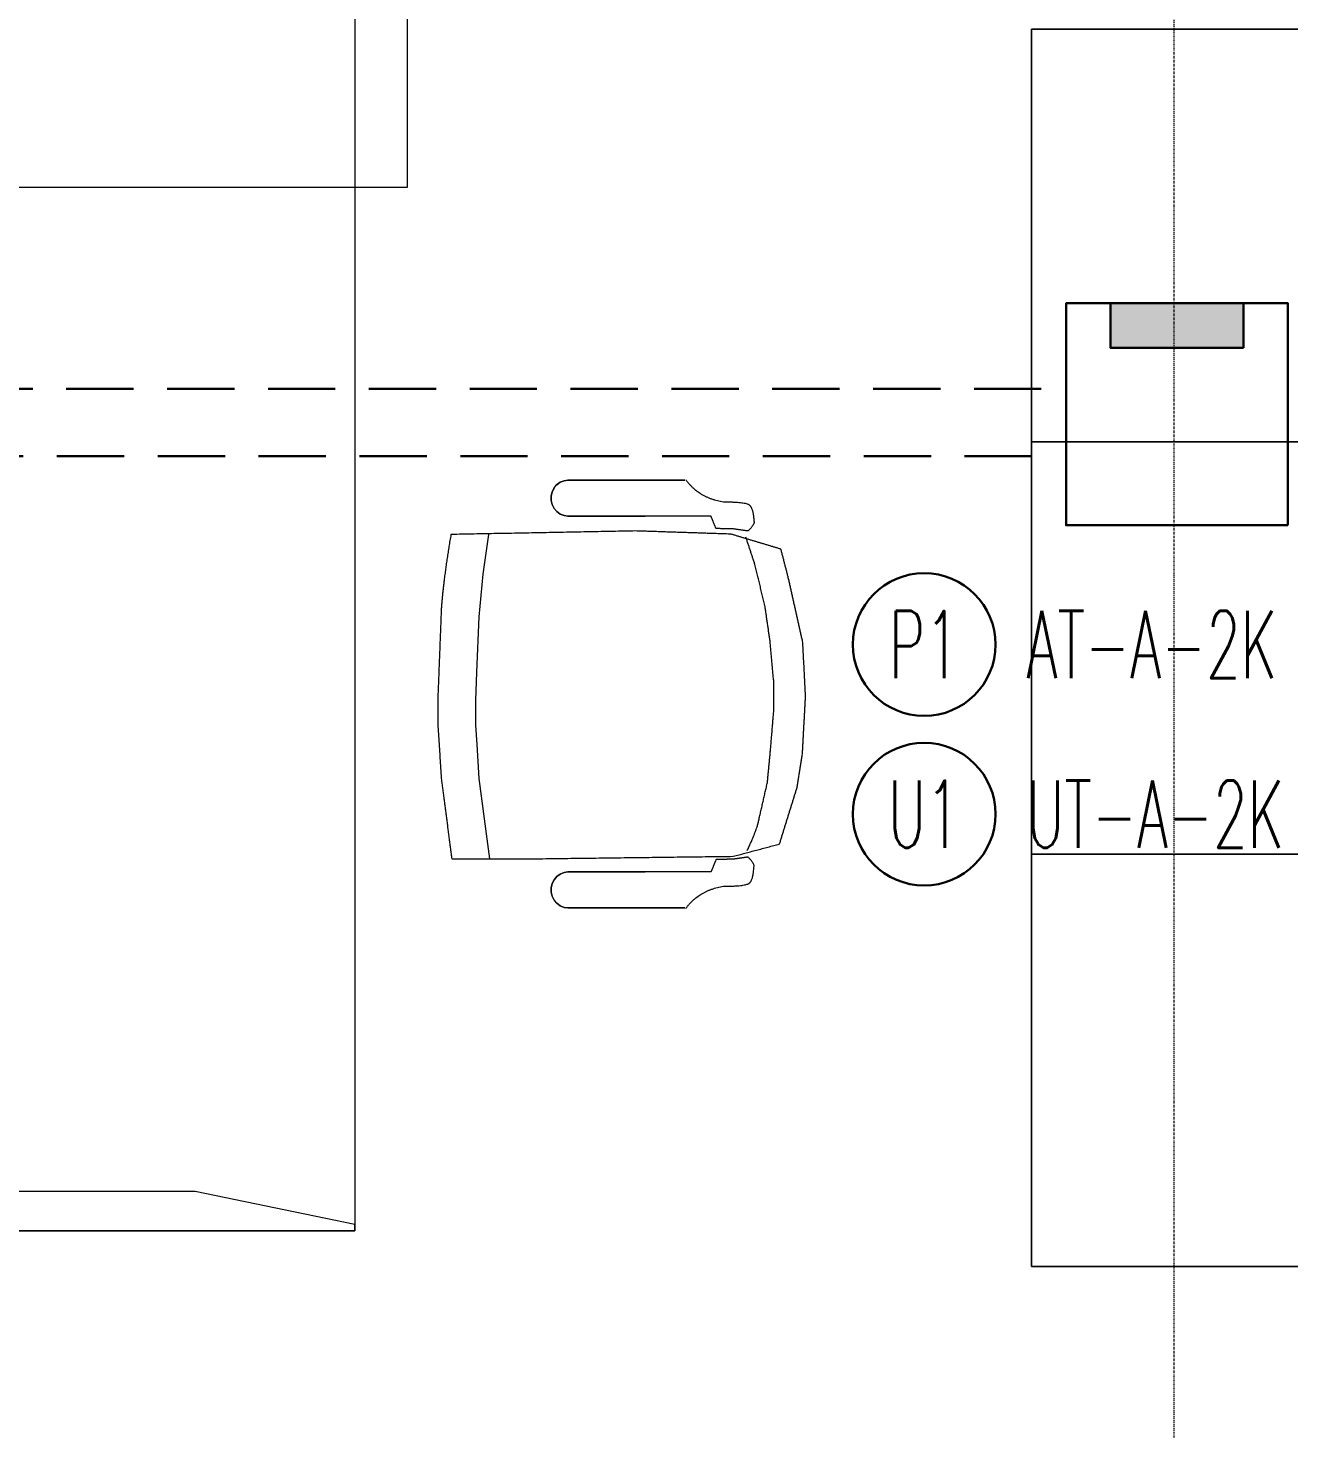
# Model space of a CAD drawing. Extents: x -1439 to 23780, y -1362 to 4476.
# Drawn here: x 15042 to 15229.6, y 2534.5 to 2742.8 of the extents above; entities that cross this region are included whole.
import ezdxf
from ezdxf.enums import TextEntityAlignment as Align

# ---------------------------------------------------------------- set-up
doc = ezdxf.new("R2010")
doc.units = 0
doc.header["$MEASUREMENT"] = 0
doc.linetypes.add('Audi$0$DASHDOT2', pattern=[0.5, 0.25, -0.125, 0, -0.125])
doc.linetypes.add('HIDDEN', pattern=[0.375, 0.25, -0.125])
doc.layers.get('0').update_dxf_attribs({"color": 9, "lineweight": 9})
for name, color, linetype, lineweight in [('Audi$0$05', 8, 'Continuous', 9), ('Audi$0$24', 8, 'Audi$0$DASHDOT2', 9), ('E-DÖŞEME (ŞAP İÇİ) PRİZ KUTUSU', 7, 'Continuous', 30), ('E-KABLO', 7, 'Continuous', 30), ('E-YAZI', 7, 'Continuous', 30)]:
    doc.layers.add(name, color=color, linetype=linetype, lineweight=lineweight)
doc.styles.add('E-YAZI', font='txttw.shx')

# ---------------------------------------------------------------- blocks, each defined once
blk = doc.blocks.new('Audi$0$Group-258-1')
at = {"linetype": 'Continuous'}
for p, q in [((384800.0983, 69164.505), (384800.0936, 69164.5084)), ((384800.71, 69164.505), (384800.7146, 69164.5084)), ((384800.2257, 69164.3995), (384800.1668, 69164.4084)), ((384800.6491, 69164.4097), (384800.5895, 69164.4019)), ((384800.2892, 69164.3936), (384800.2257, 69164.3995)), ((384800.3717, 69164.3904), (384800.2892, 69164.3936)), ((384800.4137, 69164.389), (384800.3717, 69164.3904)), ((384800.4502, 69164.389), (384800.4137, 69164.389)), ((384800.4792, 69164.3908), (384800.4502, 69164.389)), ((384800.5299, 69164.394), (384800.4792, 69164.3908)), ((384800.5895, 69164.4019), (384800.5299, 69164.394))]:
    blk.add_line(p, q, dxfattribs=at)
at = {"linetype": 'Continuous', "flags": 128}
for points in [[(384800.0862, 69164.6997), (384800.0862, 69164.6409), (384800.0862, 69164.6409)], [(384800.722, 69164.6997), (384800.722, 69164.6409), (384800.722, 69164.6409)], [(384800.0862, 69164.6409), (384800.0862, 69164.5259), (384800.0862, 69164.6409)], [(384800.1395, 69164.5259), (384800.1395, 69164.6409), (384800.1395, 69164.6409)], [(384800.6687, 69164.5259), (384800.6687, 69164.6409), (384800.6687, 69164.6409)], [(384800.722, 69164.6409), (384800.722, 69164.5259), (384800.722, 69164.6409)], [(384800.0862, 69164.5259), (384800.0862, 69164.5259), (384800.087, 69164.52)], [(384800.0862, 69164.5259), (384800.087, 69164.52), (384800.087, 69164.52)], [(384800.087, 69164.52), (384800.087, 69164.52), (384800.0892, 69164.5143)], [(384800.087, 69164.52), (384800.0892, 69164.5143), (384800.0892, 69164.5143)], [(384800.0892, 69164.5143), (384800.0892, 69164.5143), (384800.0929, 69164.5094)], [(384800.0892, 69164.5143), (384800.0936, 69164.5084), (384800.0929, 69164.5094)], [(384800.128, 69164.5054), (384800.128, 69164.5054), (384800.1328, 69164.5094)], [(384800.128, 69164.5054), (384800.1328, 69164.5094), (384800.1328, 69164.5094)], [(384800.1328, 69164.5094), (384800.1328, 69164.5094), (384800.1365, 69164.5143)], [(384800.1328, 69164.5094), (384800.1365, 69164.5143), (384800.1365, 69164.5143)], [(384800.1365, 69164.5143), (384800.1365, 69164.5143), (384800.1387, 69164.52)], [(384800.1365, 69164.5143), (384800.1387, 69164.52), (384800.1387, 69164.52)], [(384800.1387, 69164.52), (384800.1387, 69164.52), (384800.1395, 69164.5259)], [(384800.1387, 69164.52), (384800.1395, 69164.5259), (384800.1395, 69164.5259)], [(384800.6695, 69164.52), (384800.6695, 69164.52), (384800.6687, 69164.5259)], [(384800.6695, 69164.52), (384800.6687, 69164.5259), (384800.6687, 69164.5259)], [(384800.6718, 69164.5143), (384800.6718, 69164.5143), (384800.6695, 69164.52)], [(384800.6718, 69164.5143), (384800.6695, 69164.52), (384800.6695, 69164.52)], [(384800.6754, 69164.5094), (384800.6754, 69164.5094), (384800.6718, 69164.5143)], [(384800.6754, 69164.5094), (384800.6718, 69164.5143), (384800.6718, 69164.5143)], [(384800.6802, 69164.5054), (384800.6802, 69164.5054), (384800.6754, 69164.5094)], [(384800.6802, 69164.5054), (384800.6754, 69164.5094), (384800.6754, 69164.5094)], [(384800.719, 69164.5143), (384800.7146, 69164.5084), (384800.7153, 69164.5094)], [(384800.719, 69164.5143), (384800.719, 69164.5143), (384800.7153, 69164.5094)], [(384800.7213, 69164.52), (384800.7213, 69164.52), (384800.719, 69164.5143)], [(384800.7213, 69164.52), (384800.719, 69164.5143), (384800.719, 69164.5143)], [(384800.722, 69164.5259), (384800.722, 69164.5259), (384800.7213, 69164.52)], [(384800.722, 69164.5259), (384800.7213, 69164.52), (384800.7213, 69164.52)], [(384800.0977, 69164.5054), (384800.0977, 69164.5054), (384800.1034, 69164.5026)], [(384800.0977, 69164.5054), (384800.1034, 69164.5026), (384800.1034, 69164.5026)], [(384800.1034, 69164.5026), (384800.1034, 69164.5026), (384800.1096, 69164.5011)], [(384800.1034, 69164.5026), (384800.1096, 69164.5011), (384800.1096, 69164.5011)], [(384800.1096, 69164.5011), (384800.1096, 69164.5011), (384800.1161, 69164.5011)], [(384800.1096, 69164.5011), (384800.1161, 69164.5011), (384800.1161, 69164.5011)], [(384800.1161, 69164.5011), (384800.1161, 69164.5011), (384800.1223, 69164.5026)], [(384800.1161, 69164.5011), (384800.1223, 69164.5026), (384800.1223, 69164.5026)], [(384800.1223, 69164.5026), (384800.1223, 69164.5026), (384800.128, 69164.5054)], [(384800.1223, 69164.5026), (384800.128, 69164.5054), (384800.128, 69164.5054)], [(384800.6859, 69164.5026), (384800.6859, 69164.5026), (384800.6802, 69164.5054)], [(384800.6859, 69164.5026), (384800.6802, 69164.5054), (384800.6802, 69164.5054)], [(384800.6922, 69164.5011), (384800.6922, 69164.5011), (384800.6859, 69164.5026)], [(384800.6922, 69164.5011), (384800.6859, 69164.5026), (384800.6859, 69164.5026)], [(384800.6986, 69164.5011), (384800.6986, 69164.5011), (384800.6922, 69164.5011)], [(384800.6986, 69164.5011), (384800.6922, 69164.5011), (384800.6922, 69164.5011)], [(384800.7048, 69164.5026), (384800.7048, 69164.5026), (384800.6986, 69164.5011)], [(384800.7048, 69164.5026), (384800.6986, 69164.5011), (384800.6986, 69164.5011)], [(384800.7105, 69164.5054), (384800.7105, 69164.5054), (384800.7048, 69164.5026)], [(384800.7105, 69164.5054), (384800.7048, 69164.5026), (384800.7048, 69164.5026)]]:
    blk.add_lwpolyline(points, close=True, dxfattribs=at)
at = {"linetype": 'Continuous'}
for points in [[(384800.3272, 69164.8751), (384800.2792, 69164.8644), (384800.2312, 69164.8536)], [(384800.4074, 69164.8792), (384800.3673, 69164.8772), (384800.3272, 69164.8751)], [(384800.4932, 69164.8746), (384800.4503, 69164.8769), (384800.4074, 69164.8792)], [(384800.5432, 69164.8666), (384800.5182, 69164.8706), (384800.4932, 69164.8746)], [(384800.6271, 69164.8405), (384800.5851, 69164.8535), (384800.5432, 69164.8666)], [(384800.1886, 69164.8426), (384800.1775, 69164.8055), (384800.1663, 69164.7685)], [(384800.2312, 69164.8536), (384800.2099, 69164.8481), (384800.1886, 69164.8426)], [(384800.6454, 69164.7717), (384800.6363, 69164.8061), (384800.6271, 69164.8405)], [(384800.2746, 69164.8191), (384800.2429, 69164.8115), (384800.2113, 69164.8039)], [(384800.3252, 69164.8264), (384800.2999, 69164.8227), (384800.2746, 69164.8191)], [(384800.3841, 69164.8318), (384800.3546, 69164.8291), (384800.3252, 69164.8264)], [(384800.4307, 69164.8318), (384800.4074, 69164.8318), (384800.3841, 69164.8318)], [(384800.4872, 69164.8271), (384800.4589, 69164.8295), (384800.4307, 69164.8318)], [(384800.5356, 69164.8225), (384800.5114, 69164.8248), (384800.4872, 69164.8271)], [(384800.5919, 69164.8096), (384800.5638, 69164.8161), (384800.5356, 69164.8225)], [(384800.1182, 69164.7571), (384800.1184, 69164.788), (384800.1261, 69164.8013), (384800.1481, 69164.8026)], [(384800.1481, 69164.8026), (384800.1523, 69164.8031), (384800.1616, 69164.7937)], [(384800.2113, 69164.8039), (384800.1911, 69164.7972), (384800.1708, 69164.7905)], [(384800.637, 69164.7924), (384800.6046, 69164.8075), (384800.5919, 69164.8096)], [(384800.6601, 69164.8026), (384800.656, 69164.8031), (384800.6466, 69164.7937)], [(384800.69, 69164.7571), (384800.6898, 69164.788), (384800.6822, 69164.8013), (384800.6601, 69164.8026)], [(384800.1616, 69164.7937), (384800.1601, 69164.7826), (384800.1585, 69164.7715)], [(384800.6466, 69164.7937), (384800.6482, 69164.7826), (384800.6497, 69164.7715)], [(384800.0854, 69164.7011), (384800.1126, 69164.7212), (384800.1182, 69164.7571)], [(384800.1585, 69164.7715), (384800.1583, 69164.7588), (384800.158, 69164.7461)], [(384800.1663, 69164.7685), (384800.1639, 69164.6975), (384800.1616, 69164.6266)], [(384800.6491, 69164.4746), (384800.6472, 69164.6232), (384800.6454, 69164.7717)], [(384800.6497, 69164.7715), (384800.65, 69164.7588), (384800.6502, 69164.7461)], [(384800.7229, 69164.7011), (384800.6957, 69164.7212), (384800.69, 69164.7571)], [(384800.158, 69164.7461), (384800.1488, 69164.7423), (384800.1395, 69164.7385)], [(384800.1395, 69164.7385), (384800.1395, 69164.6897), (384800.1395, 69164.6409)], [(384800.6502, 69164.7461), (384800.6595, 69164.7423), (384800.6687, 69164.7385)], [(384800.6687, 69164.7385), (384800.6687, 69164.6897), (384800.6687, 69164.6409)], [(384800.1616, 69164.6266), (384800.1642, 69164.4892), (384800.1668, 69164.3518)], [(384800.6491, 69164.3531), (384800.6491, 69164.4138), (384800.6491, 69164.4746)], [(384800.1668, 69164.3518), (384800.2302, 69164.3409), (384800.278, 69164.3374)], [(384800.5299, 69164.3374), (384800.5895, 69164.3452), (384800.6491, 69164.3531)], [(384800.278, 69164.3374), (384800.3427, 69164.3349), (384800.4074, 69164.3324)], [(384800.4074, 69164.3324), (384800.4288, 69164.3324), (384800.4502, 69164.3324)], [(384800.4502, 69164.3324), (384800.4901, 69164.3349), (384800.5299, 69164.3374)]]:
    blk.add_open_spline(points, degree=2, dxfattribs=at)
blk = doc.blocks.new('Audi$0$p-ma-audi')
for p, q in [((-7.57, 155.19), (-7.57, 200)), ((-85.7, 155.19), (-7.57, 155.19))]:
    blk.add_line(p, q)
at = {"flags": 128}
for points in [[(-7.57, 200), (-7.57, 214.96), (-93.45, 214.96), (-93.45, 155.19), (-85.7, 155.19)], [(-85.7, 0.04), (-85.7, 0.94), (-61.93, 5.88), (-23.62, 5.88), (0, 0.73), (0, 0), (-85.67, 0)]]:
    blk.add_lwpolyline(points, dxfattribs=at)
for points in [[(-85.7, 200), (-85.7, 0), (0, 0), (0, 200), (-85.7, 200)], [(-85.7, 200), (-85.7, 0), (0, 0), (0, 200)]]:
    blk.add_lwpolyline(points, close=True, dxfattribs=at)
blk = doc.blocks.new('Audi$0$Group-41-1')
for p, q in [((384804.5645, 69162.035), (384804.5645, 69161.585)), ((384805.1779, 69162.035), (384804.5645, 69162.035)), ((384805.1779, 69161.585), (384805.1779, 69162.035)), ((384804.5645, 69161.585), (384805.1779, 69161.585))]:
    blk.add_line(p, q)
at = {"flags": 128}
blk.add_lwpolyline([(384804.5645, 69162.035), (384805.1779, 69162.035), (384805.1779, 69161.585), (384804.5645, 69161.585)], close=True, dxfattribs=at)
blk = doc.blocks.new('Audi$0$Group-42-1')
at = {"layer": 'Audi$0$05', "color": 7}
for p in [(-1.2267, 0), (-0.6133, 0), (0, 0)]:
    blk.add_blockref('Audi$0$Group-41-1', p, dxfattribs=at)
blk = doc.blocks.new('Audi$0$P-AKS_AUDI')
at = {"layer": 'Audi$0$24'}
blk.add_lwpolyline([(-1400, -2590), (-1400, 1250)], dxfattribs=at)
blk = doc.blocks.new('Audi$0$p-2. kat planı')
at = {"layer": 'Audi$0$24'}
blk.add_blockref('Audi$0$P-AKS_AUDI', (16612.5, 2785), dxfattribs=at)
blk = doc.blocks.new('10_DÖŞEME (ŞAP İÇİ) PRİZ KUTUSU')
at = {"layer": 'E-DÖŞEME (ŞAP İÇİ) PRİZ KUTUSU'}
blk.add_hatch(color=5, dxfattribs=at).paths.add_polyline_path([(0.734, 0.216), (0.734, 0.706), (-0.734, 0.706), (-0.734, 0.216)])
at = {"layer": 'E-DÖŞEME (ŞAP İÇİ) PRİZ KUTUSU', "color": 5}
for points in [[(1.224, 2.664), (1.224, 0.216), (-1.224, 0.216), (-1.224, 2.664)], [(0.734, 0.706), (0.734, 0.216), (-0.734, 0.216), (-0.734, 0.706)]]:
    blk.add_lwpolyline(points, close=True, dxfattribs=at)

msp = doc.modelspace()

# ---------------------------------------------------------------- linework, layer by layer
at = {"layer": 'E-KABLO', "color": 6, "linetype": 'HIDDEN', "ltscale": 40}
msp.add_line((14627.73, 2689.1), (15194.69, 2689.16), dxfattribs=at)
at = {"layer": 'E-KABLO', "color": 4, "linetype": 'HIDDEN', "ltscale": 40}
msp.add_line((14626.33, 2679.1), (15194.69, 2679.16), dxfattribs=at)
at = {"layer": 'E-KABLO', "color": 7, "linetype": 'Continuous'}
for centre in [(15175.32, 2651.13), (15175.32, 2625.91)]:
    msp.add_circle(centre, 10.61, dxfattribs=at)

# ---------------------------------------------------------------- block references
msp.add_blockref('Audi$0$p-2. kat planı', (0, 0))
at = {"layer": 'Audi$0$05', "color": 7, "xscale": -1}
msp.add_blockref('Audi$0$p-ma-audi', (15004.96, 2563.92), dxfattribs=at)
at = {"layer": 'Audi$0$05', "color": 7, "xscale": -100, "yscale": 100, "zscale": 100, "rotation": 90}
msp.add_blockref('Audi$0$Group-42-1', (6931394.76, 38483076.42), dxfattribs=at)
at = {"layer": 'Audi$0$05', "color": 7, "extrusion": (0, 0, -1), "xscale": -100, "yscale": 100, "zscale": -100, "rotation": 90}
msp.add_blockref('Audi$0$Group-258-1', (6901330.25, 38482684.18), dxfattribs=at)
at = {"layer": 'E-DÖŞEME (ŞAP İÇİ) PRİZ KUTUSU', "xscale": -13.48039215686274, "yscale": 13.48039215686274, "zscale": 13.48039215686274, "rotation": 180}
msp.add_blockref('10_DÖŞEME (ŞAP İÇİ) PRİZ KUTUSU', (15212.91, 2704.79), dxfattribs=at)

# ---------------------------------------------------------------- texts
at = {"layer": 'E-KABLO', "color": 3, "linetype": 'Continuous', "style": 'E-YAZI', "width": 0.6}
for s, p in [('P1', (15175.32, 2651.13)), ('U1', (15175.32, 2625.91))]:
    msp.add_text(s, height=10, dxfattribs=at).set_placement(p, align=Align.MIDDLE_CENTER)
at = {"layer": 'E-YAZI', "color": 3, "style": 'E-YAZI', "width": 0.6}
for s, p in [('AT-A-2K', (15190.5, 2646.13, 0)), ('UT-A-2K', (15190.5, 2620.9, 0))]:
    msp.add_text(s, height=10, dxfattribs=at).set_placement(p)

doc.saveas('drawing.dxf')
